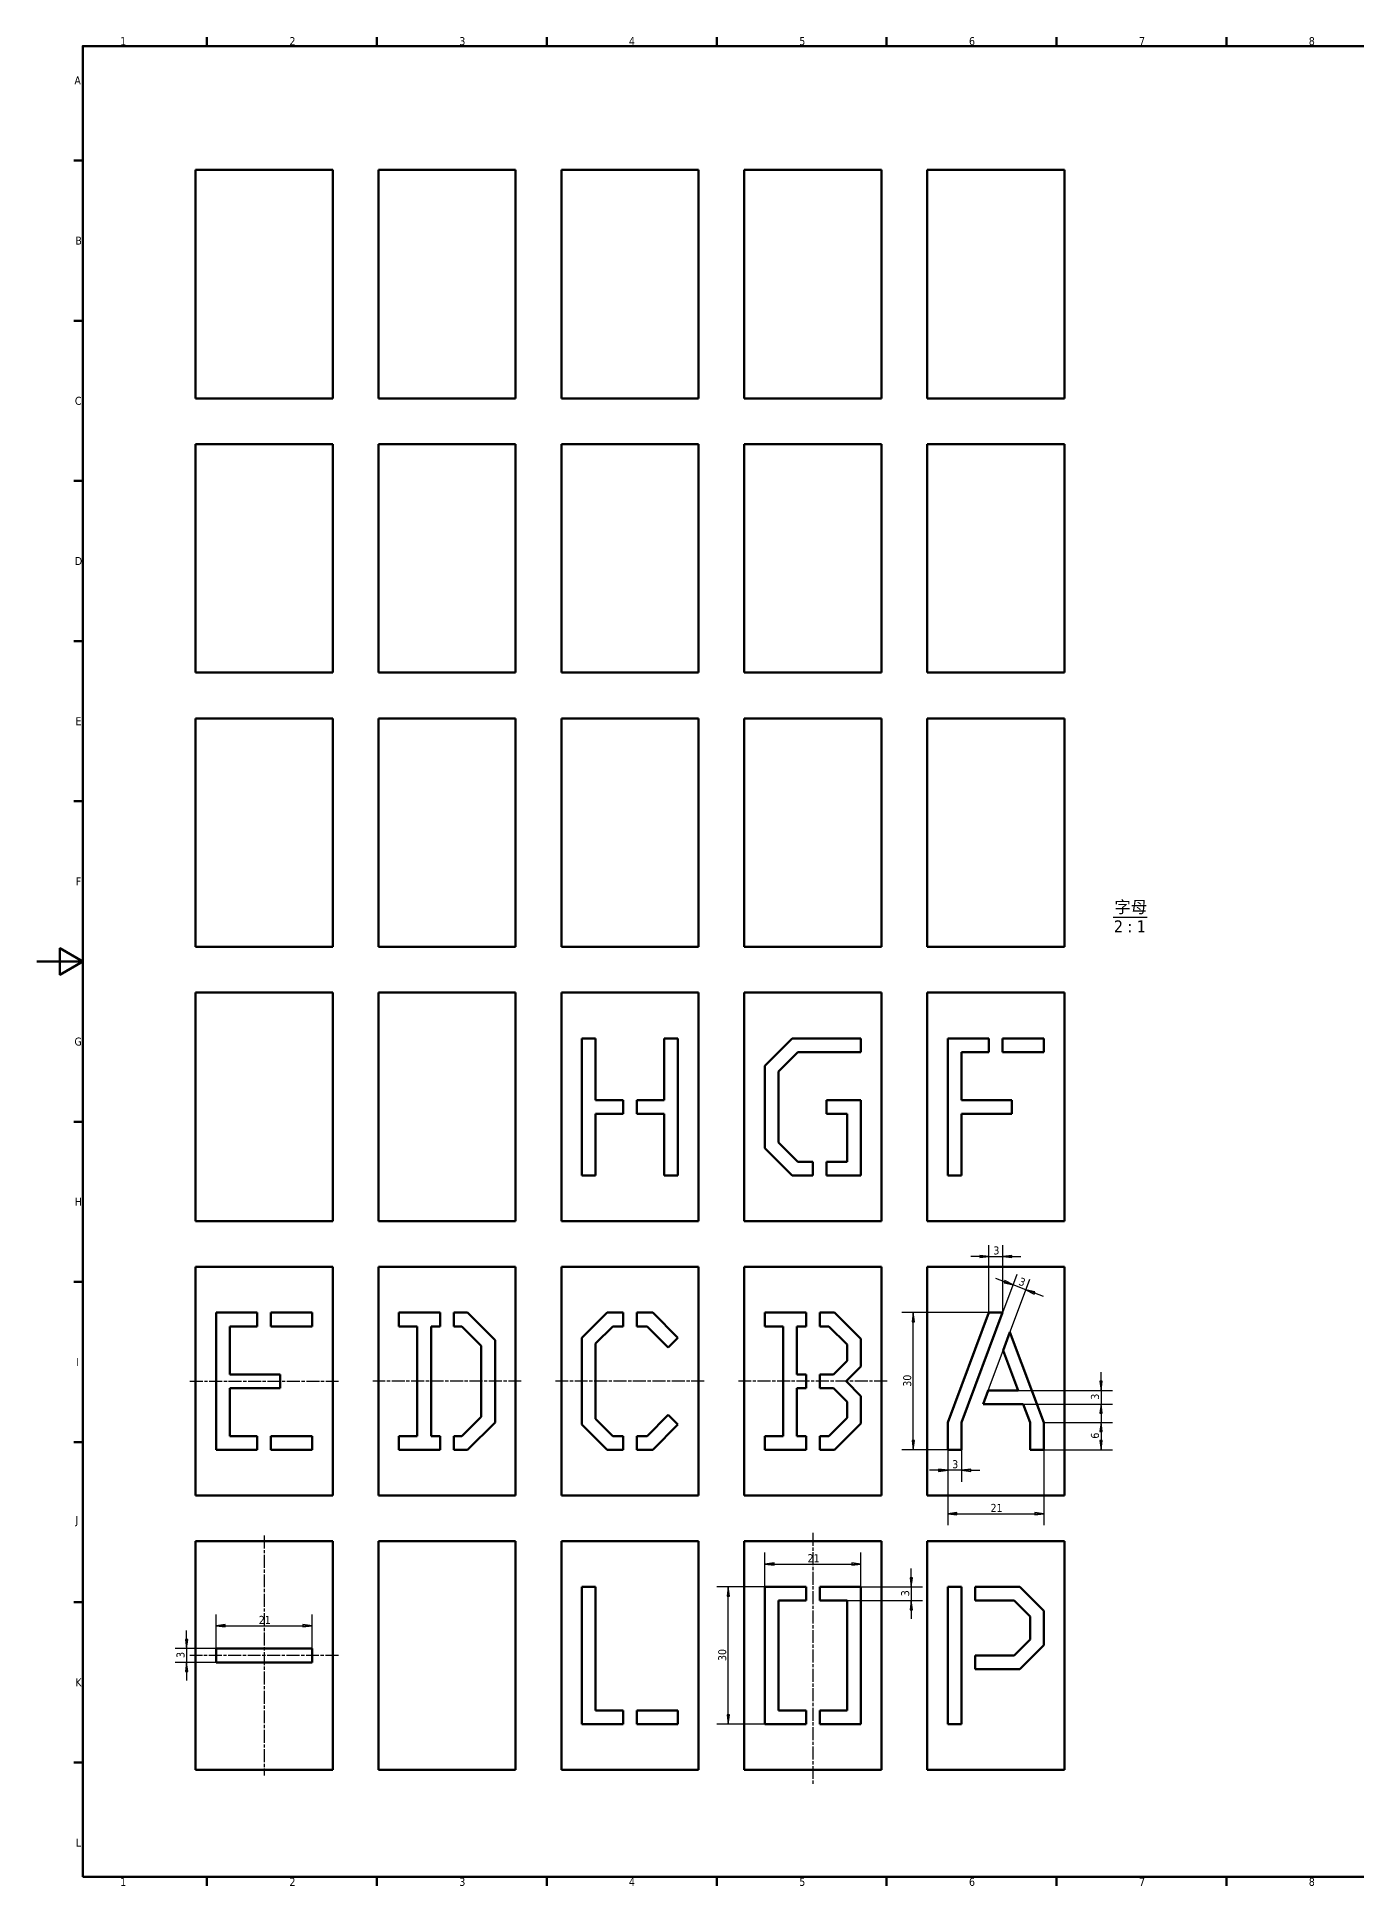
# Model space of a CAD drawing. Header units: millimetres. Extents: x 0 to 595, y 0 to 420.
# Drawn here: x 0 to 288.4, y 8 to 412.5 of the extents above; entities that cross this region are included whole.
import ezdxf

# ---------------------------------------------------------------- set-up
doc = ezdxf.new("R2010")
doc.units = ezdxf.units.MM
doc.header["$LTSCALE"] = 0.5
doc.linetypes.add('CHAIN', pattern=[0.3543, 0.2362, -0.0295, 0.0591, -0.0295])
for name, color, linetype, lineweight in [('中心线 (ISO)', 7, 'Continuous', 25), ('可见 (ISO)', 7, 'Continuous', 50), ('图框 (ISO)', 7, 'Continuous', 70), ('尺寸 (ISO)', 7, 'Continuous', 25), ('符号 (ISO)', 7, 'Continuous', 25)]:
    doc.layers.add(name, color=color, linetype=linetype, lineweight=lineweight)
doc.styles.add('标签文本 (ISO)', font='tahoma.ttf')
doc.styles.add('注释文本 (ISO)', font='tahoma.ttf')
doc.dimstyles.new('默认 (GB)', dxfattribs={"dimscale": 0.5, "dimtxt": 3.5, "dimasz": 4, "dimexe": 5, "dimexo": 0, "dimgap": 0.75, "dimtad": 1, "dimrnd": 1e-08, "dimdsep": 46, "dimtxsty": '注释文本 (ISO)', "dimblk": 'Filled-1', "dimcen": 0.09, "dimdle": 10, "dimclrd": 256, "dimclre": 256, "dimclrt": 256, "dimazin": 2, "dimtfac": 1, "dimtmove": 0, "dimatfit": 3, "dimldrblk": 'Filled-1', "dimfxl": 1, "dimtolj": 1, "dimtzin": 0, "dimlwd": -1, "dimlwe": -1, "dimarcsym": 0})

# ---------------------------------------------------------------- blocks, each defined once
blk = doc.blocks.new('图框 默认图框')
at = {"layer": '图框 (ISO)'}
for p, q in [((74.31, 821), (74.31, 824.9)), ((148.63, 821), (148.63, 824.9)), ((222.94, 821), (222.94, 824.9)), ((297.25, 821), (297.25, 824.9)), ((371.56, 821), (371.56, 824.9)), ((445.88, 821), (445.88, 824.9)), ((520.19, 821), (520.19, 824.9)), ((20, 770.92), (16.1, 770.92)), ((20, 700.83), (16.1, 700.83)), ((20, 630.75), (16.1, 630.75)), ((20, 560.67), (16.1, 560.67)), ((20, 490.58), (16.1, 490.58)), ((20, 350.42), (16.1, 350.42)), ((20, 280.33), (16.1, 280.33)), ((20, 210.25), (16.1, 210.25)), ((20, 140.17), (16.1, 140.17)), ((20, 70.08), (16.1, 70.08)), ((74.31, 20), (74.31, 16.1)), ((148.63, 20), (148.63, 16.1)), ((222.94, 20), (222.94, 16.1)), ((297.25, 20), (297.25, 16.1)), ((371.56, 20), (371.56, 16.1)), ((445.88, 20), (445.88, 16.1)), ((520.19, 20), (520.19, 16.1))]:
    blk.add_line(p, q, dxfattribs=at)
at = {"layer": '图框 (ISO)', "flags": 128}
for points in [[(20, 20), (20, 821), (1169, 821), (1169, 20), (20, 20)], [(0, 420.5), (20, 420.5), (10, 426.27), (10, 414.73), (20, 420.5)]]:
    blk.add_lwpolyline(points, dxfattribs=at)
at = {"layer": '图框 (ISO)', "char_height": 3.5, "attachment_point": 7, "style": '注释文本 (ISO)'}
for s, insert in [('1', (36.37, 821.4)), ('2', (110.41, 821.4)), ('3', (184.69, 821.33)), ('4', (258.87, 821.4)), ('5', (333.38, 821.33)), ('6', (407.6, 821.33)), ('7', (481.95, 821.4)), ('8', (556.2, 821.32)), ('A', (16.36, 804.21)), ('B', (16.78, 734.13)), ('C', (16.56, 663.98)), ('D', (16.57, 593.96)), ('E', (16.85, 523.88)), ('F', (16.94, 453.79)), ('G', (16.4, 383.64)), ('H', (16.57, 313.63)), ('I', (17.17, 243.54)), ('J', (16.87, 173.41)), ('K', (16.78, 103.38)), ('L', (17, 33.29)), ('1', (36.37, 16.1)), ('2', (110.41, 16.1)), ('3', (184.69, 16.03)), ('4', (258.87, 16.1)), ('5', (333.38, 16.03)), ('6', (407.6, 16.03)), ('7', (481.95, 16.1)), ('8', (556.2, 16.02))]:
    blk.add_mtext(s, dxfattribs=dict(at, insert=insert))
blk = doc.blocks.new('Filled-1')
at = {"color": 0}
for p, q in [((0, 0), (-1, 0.125)), ((-1, 0.125), (-1, -0.125)), ((-1, 0), (0, 0)), ((-1, -0.125), (0, 0))]:
    blk.add_line(p, q, dxfattribs=at)
at = {"color": 0, "flags": 128}
blk.add_lwpolyline([(-1, -0.125), (0, 0), (-1, 0.125), (-1, -0.125)], dxfattribs=at)
at = {"color": 0}
blk.add_solid([(-1, -0.125), (0, 0), (-1, 0.125), (-1, -0.125)], dxfattribs=at)
blk = doc.blocks.new('*D16')
at = {"layer": 'Defpoints', "color": 0, "transparency": 16777216}
for p in [(180.16, 78.44), (159.16, 73.44), (180.16, 73.44)]:
    blk.add_point(p, dxfattribs=at)
at = {"layer": '尺寸 (ISO)', "transparency": 16777216}
for p, q in [((159.16, 73.44), (159.16, 80.94)), ((180.16, 73.44), (180.16, 80.94)), ((161.16, 78.44), (178.16, 78.44))]:
    blk.add_line(p, q, dxfattribs=at)
at = {"layer": '尺寸 (ISO)', "transparency": 16777216, "xscale": 2, "yscale": 2, "zscale": 2, "rotation": 180}
blk.add_blockref('Filled-1', (159.16, 78.44), dxfattribs=at)
at = {"layer": '尺寸 (ISO)', "transparency": 16777216, "xscale": 2, "yscale": 2, "zscale": 2}
blk.add_blockref('Filled-1', (180.16, 78.44), dxfattribs=at)
at = {"layer": '尺寸 (ISO)', "transparency": 16777216, "insert": (168.5, 80.6), "char_height": 1.75, "attachment_point": 1, "style": '注释文本 (ISO)'}
blk.add_mtext('\\A1;21', dxfattribs=at)
blk = doc.blocks.new('*D17')
at = {"layer": 'Defpoints', "color": 0, "transparency": 16777216}
for p in [(151.16, 73.44), (159.16, 73.44), (159.16, 43.44)]:
    blk.add_point(p, dxfattribs=at)
at = {"layer": '尺寸 (ISO)', "transparency": 16777216}
for p, q in [((159.16, 73.44), (148.66, 73.44)), ((151.16, 45.44), (151.16, 71.44)), ((159.16, 43.44), (148.66, 43.44))]:
    blk.add_line(p, q, dxfattribs=at)
at = {"layer": '尺寸 (ISO)', "transparency": 16777216, "xscale": 2, "yscale": 2, "zscale": 2}
for p, rotation in [((151.16, 73.44), 90), ((151.16, 43.44), 270)]:
    blk.add_blockref('Filled-1', p, dxfattribs=dict(at, rotation=rotation))
at = {"layer": '尺寸 (ISO)', "transparency": 16777216, "insert": (148.96, 57.23), "char_height": 1.75, "attachment_point": 1, "rotation": 90, "style": '注释文本 (ISO)'}
blk.add_mtext('\\A1;30', dxfattribs=at)
blk = doc.blocks.new('*D18')
at = {"layer": 'Defpoints', "color": 0, "transparency": 16777216}
for p in [(180.16, 73.44), (177.16, 70.44), (191.16, 70.44)]:
    blk.add_point(p, dxfattribs=at)
at = {"layer": '尺寸 (ISO)', "transparency": 16777216}
for p, q in [((191.16, 75.44), (191.16, 77.44)), ((180.16, 73.44), (193.66, 73.44)), ((191.16, 73.44), (191.16, 70.44)), ((177.16, 70.44), (193.66, 70.44)), ((191.16, 68.44), (191.16, 66.44))]:
    blk.add_line(p, q, dxfattribs=at)
at = {"layer": '尺寸 (ISO)', "transparency": 16777216, "xscale": 2, "yscale": 2, "zscale": 2}
for p, rotation in [((191.16, 73.44), 270), ((191.16, 70.44), 90)]:
    blk.add_blockref('Filled-1', p, dxfattribs=dict(at, rotation=rotation))
at = {"layer": '尺寸 (ISO)', "transparency": 16777216, "insert": (188.96, 71.4), "char_height": 1.75, "attachment_point": 1, "rotation": 90, "style": '注释文本 (ISO)'}
blk.add_mtext('\\A1;3', dxfattribs=at)
blk = doc.blocks.new('*D23')
at = {"layer": 'Defpoints', "color": 0, "transparency": 16777216}
for p in [(32.7, 56.94), (39.16, 59.94), (39.16, 56.94)]:
    blk.add_point(p, dxfattribs=at)
at = {"layer": '尺寸 (ISO)', "transparency": 16777216}
for p, q in [((32.7, 61.94), (32.7, 63.94)), ((39.16, 59.94), (30.2, 59.94)), ((39.16, 56.94), (30.2, 56.94)), ((32.7, 59.94), (32.7, 56.94)), ((32.7, 54.94), (32.7, 52.94))]:
    blk.add_line(p, q, dxfattribs=at)
at = {"layer": '尺寸 (ISO)', "transparency": 16777216, "xscale": 2, "yscale": 2, "zscale": 2}
for p, rotation in [((32.7, 59.94), 270), ((32.7, 56.94), 90)]:
    blk.add_blockref('Filled-1', p, dxfattribs=dict(at, rotation=rotation))
at = {"layer": '尺寸 (ISO)', "transparency": 16777216, "insert": (30.51, 57.9), "char_height": 1.75, "attachment_point": 1, "rotation": 90, "style": '注释文本 (ISO)'}
blk.add_mtext('\\A1;3', dxfattribs=at)
blk = doc.blocks.new('*D24')
at = {"layer": 'Defpoints', "color": 0, "transparency": 16777216}
for p in [(60.16, 64.94), (39.16, 59.94), (60.16, 59.94)]:
    blk.add_point(p, dxfattribs=at)
at = {"layer": '尺寸 (ISO)', "transparency": 16777216}
for p, q in [((39.16, 59.94), (39.16, 67.44)), ((41.16, 64.94), (58.16, 64.94)), ((60.16, 59.94), (60.16, 67.44))]:
    blk.add_line(p, q, dxfattribs=at)
at = {"layer": '尺寸 (ISO)', "transparency": 16777216, "xscale": 2, "yscale": 2, "zscale": 2, "rotation": 180}
blk.add_blockref('Filled-1', (39.16, 64.94), dxfattribs=at)
at = {"layer": '尺寸 (ISO)', "transparency": 16777216, "xscale": 2, "yscale": 2, "zscale": 2}
blk.add_blockref('Filled-1', (60.16, 64.94), dxfattribs=at)
at = {"layer": '尺寸 (ISO)', "transparency": 16777216, "insert": (48.5, 67.1), "char_height": 1.75, "attachment_point": 1, "style": '注释文本 (ISO)'}
blk.add_mtext('\\A1;21', dxfattribs=at)
blk = doc.blocks.new('*D28')
at = {"layer": 'Defpoints', "color": 0, "transparency": 16777216}
for p in [(199.16, 103.44), (202.16, 103.44), (199.16, 98.95)]:
    blk.add_point(p, dxfattribs=at)
at = {"layer": '尺寸 (ISO)', "transparency": 16777216}
for p, q in [((199.16, 103.44), (199.16, 96.45)), ((202.16, 103.44), (202.16, 96.45)), ((197.16, 98.95), (195.16, 98.95)), ((202.16, 98.95), (199.16, 98.95)), ((204.16, 98.95), (206.16, 98.95))]:
    blk.add_line(p, q, dxfattribs=at)
at = {"layer": '尺寸 (ISO)', "transparency": 16777216, "xscale": 2, "yscale": 2, "zscale": 2}
blk.add_blockref('Filled-1', (199.16, 98.95), dxfattribs=at)
at = {"layer": '尺寸 (ISO)', "transparency": 16777216, "xscale": 2, "yscale": 2, "zscale": 2, "rotation": 180}
blk.add_blockref('Filled-1', (202.16, 98.95), dxfattribs=at)
at = {"layer": '尺寸 (ISO)', "transparency": 16777216, "insert": (200.12, 101.15), "char_height": 1.75, "attachment_point": 1, "style": '注释文本 (ISO)'}
blk.add_mtext('\\A1;3', dxfattribs=at)
blk = doc.blocks.new('*D29')
at = {"layer": 'Defpoints', "color": 0, "transparency": 16777216}
for p in [(213.43, 139.5), (211.16, 133.44), (207.98, 116.44)]:
    blk.add_point(p, dxfattribs=at)
at = {"layer": '尺寸 (ISO)', "transparency": 16777216}
for p, q in [((211.16, 133.44), (214.31, 141.84)), ((207.98, 116.44), (217.12, 140.78)), ((211.56, 140.2), (209.68, 140.9)), ((216.24, 138.44), (213.43, 139.5)), ((218.11, 137.74), (219.98, 137.04))]:
    blk.add_line(p, q, dxfattribs=at)
at = {"layer": '尺寸 (ISO)', "transparency": 16777216, "xscale": 2, "yscale": 2, "zscale": 2}
for p, rotation in [((213.43, 139.5), 339.4439547804159), ((216.24, 138.44), 159.4439547804159)]:
    blk.add_blockref('Filled-1', p, dxfattribs=dict(at, rotation=rotation))
at = {"layer": '尺寸 (ISO)', "transparency": 16777216, "insert": (215.11, 141.21), "char_height": 1.75, "attachment_point": 1, "rotation": 339.444, "style": '注释文本 (ISO)'}
blk.add_mtext('\\A1;3', dxfattribs=at)
blk = doc.blocks.new('*D30')
at = {"layer": 'Defpoints', "color": 0, "transparency": 16777216}
for p in [(211.16, 145.72), (208.16, 133.44), (211.16, 133.44)]:
    blk.add_point(p, dxfattribs=at)
at = {"layer": '尺寸 (ISO)', "transparency": 16777216}
for p, q in [((206.16, 145.72), (204.16, 145.72)), ((208.16, 133.44), (208.16, 148.22)), ((208.16, 145.72), (211.16, 145.72)), ((211.16, 133.44), (211.16, 148.22)), ((213.16, 145.72), (215.16, 145.72))]:
    blk.add_line(p, q, dxfattribs=at)
at = {"layer": '尺寸 (ISO)', "transparency": 16777216, "xscale": 2, "yscale": 2, "zscale": 2}
blk.add_blockref('Filled-1', (208.16, 145.72), dxfattribs=at)
at = {"layer": '尺寸 (ISO)', "transparency": 16777216, "xscale": 2, "yscale": 2, "zscale": 2, "rotation": 180}
blk.add_blockref('Filled-1', (211.16, 145.72), dxfattribs=at)
at = {"layer": '尺寸 (ISO)', "transparency": 16777216, "insert": (209.12, 147.92), "char_height": 1.75, "attachment_point": 1, "style": '注释文本 (ISO)'}
blk.add_mtext('\\A1;3', dxfattribs=at)
blk = doc.blocks.new('*D31')
at = {"layer": 'Defpoints', "color": 0, "transparency": 16777216}
for p in [(191.6, 133.44), (208.16, 133.44), (199.16, 103.44)]:
    blk.add_point(p, dxfattribs=at)
at = {"layer": '尺寸 (ISO)', "transparency": 16777216}
for p, q in [((208.16, 133.44), (189.1, 133.44)), ((191.6, 105.44), (191.6, 131.44)), ((199.16, 103.44), (189.1, 103.44))]:
    blk.add_line(p, q, dxfattribs=at)
at = {"layer": '尺寸 (ISO)', "transparency": 16777216, "xscale": 2, "yscale": 2, "zscale": 2}
for p, rotation in [((191.6, 133.44), 90), ((191.6, 103.44), 270)]:
    blk.add_blockref('Filled-1', p, dxfattribs=dict(at, rotation=rotation))
at = {"layer": '尺寸 (ISO)', "transparency": 16777216, "insert": (189.4, 117.23), "char_height": 1.75, "attachment_point": 1, "rotation": 90, "style": '注释文本 (ISO)'}
blk.add_mtext('\\A1;30', dxfattribs=at)
blk = doc.blocks.new('*D32')
at = {"layer": 'Defpoints', "color": 0, "transparency": 16777216}
for p in [(199.16, 103.44), (220.16, 103.44), (220.16, 89.44)]:
    blk.add_point(p, dxfattribs=at)
at = {"layer": '尺寸 (ISO)', "transparency": 16777216}
for p, q in [((199.16, 103.44), (199.16, 86.94)), ((220.16, 103.44), (220.16, 86.94)), ((201.16, 89.44), (218.16, 89.44))]:
    blk.add_line(p, q, dxfattribs=at)
at = {"layer": '尺寸 (ISO)', "transparency": 16777216, "xscale": 2, "yscale": 2, "zscale": 2, "rotation": 180}
blk.add_blockref('Filled-1', (199.16, 89.44), dxfattribs=at)
at = {"layer": '尺寸 (ISO)', "transparency": 16777216, "xscale": 2, "yscale": 2, "zscale": 2}
blk.add_blockref('Filled-1', (220.16, 89.44), dxfattribs=at)
at = {"layer": '尺寸 (ISO)', "transparency": 16777216, "insert": (208.5, 91.6), "char_height": 1.75, "attachment_point": 1, "style": '注释文本 (ISO)'}
blk.add_mtext('\\A1;21', dxfattribs=at)
blk = doc.blocks.new('*D35')
at = {"layer": 'Defpoints', "color": 0, "transparency": 16777216}
for p in [(214.53, 116.44), (215.66, 113.44), (232.66, 113.44)]:
    blk.add_point(p, dxfattribs=at)
at = {"layer": '尺寸 (ISO)', "transparency": 16777216}
for p, q in [((232.66, 118.44), (232.66, 120.44)), ((214.53, 116.44), (235.16, 116.44)), ((215.66, 113.44), (235.16, 113.44)), ((232.66, 116.44), (232.66, 113.44)), ((232.66, 111.44), (232.66, 109.44))]:
    blk.add_line(p, q, dxfattribs=at)
at = {"layer": '尺寸 (ISO)', "transparency": 16777216, "xscale": 2, "yscale": 2, "zscale": 2}
for p, rotation in [((232.66, 116.44), 270), ((232.66, 113.44), 90)]:
    blk.add_blockref('Filled-1', p, dxfattribs=dict(at, rotation=rotation))
at = {"layer": '尺寸 (ISO)', "transparency": 16777216, "insert": (230.46, 114.4), "char_height": 1.75, "attachment_point": 1, "rotation": 90, "style": '注释文本 (ISO)'}
blk.add_mtext('\\A1;3', dxfattribs=at)
blk = doc.blocks.new('*D36')
at = {"layer": 'Defpoints', "color": 0, "transparency": 16777216}
for p in [(220.16, 109.44), (220.16, 103.44), (232.66, 103.44)]:
    blk.add_point(p, dxfattribs=at)
at = {"layer": '尺寸 (ISO)', "transparency": 16777216}
for p, q in [((220.16, 109.44), (235.16, 109.44)), ((232.66, 107.44), (232.66, 105.44)), ((220.16, 103.44), (235.16, 103.44))]:
    blk.add_line(p, q, dxfattribs=at)
at = {"layer": '尺寸 (ISO)', "transparency": 16777216, "xscale": 2, "yscale": 2, "zscale": 2}
for p, rotation in [((232.66, 109.44), 90), ((232.66, 103.44), 270)]:
    blk.add_blockref('Filled-1', p, dxfattribs=dict(at, rotation=rotation))
at = {"layer": '尺寸 (ISO)', "transparency": 16777216, "insert": (230.46, 105.87), "char_height": 1.75, "attachment_point": 1, "rotation": 90, "style": '注释文本 (ISO)'}
blk.add_mtext('\\A1;6', dxfattribs=at)

msp = doc.modelspace()

# ---------------------------------------------------------------- linework, layer by layer
at = {"layer": '中心线 (ISO)', "linetype": 'CHAIN', "ltscale": 23.990969}
for p, q in [((33.4056, 118.4361), (65.9056, 118.4361)), ((105.9056, 118.4361), (73.4056, 118.4361)), ((145.9056, 118.4361), (113.4056, 118.4361)), ((185.9056, 118.4361), (153.4056, 118.4361)), ((169.6556, 85.2565), (169.6556, 30.1337)), ((49.6556, 84.6861), (49.6556, 32.1861)), ((65.9056, 58.4361), (33.4056, 58.4361))]:
    msp.add_line(p, q, dxfattribs=at)
at = {"layer": '可见 (ISO)'}
for p, q in [((34.6556, 383.4361), (34.6556, 333.4361)), ((64.6556, 383.4361), (34.6556, 383.4361)), ((64.6556, 333.4361), (64.6556, 383.4361)), ((74.6556, 383.4361), (74.6556, 333.4361)), ((104.6556, 383.4361), (74.6556, 383.4361)), ((104.6556, 333.4361), (104.6556, 383.4361)), ((114.6556, 383.4361), (114.6556, 333.4361)), ((144.6556, 383.4361), (114.6556, 383.4361)), ((144.6556, 333.4361), (144.6556, 383.4361)), ((154.6556, 383.4361), (154.6556, 333.4361)), ((184.6556, 383.4361), (154.6556, 383.4361)), ((184.6556, 333.4361), (184.6556, 383.4361)), ((194.6556, 383.4361), (194.6556, 333.4361)), ((224.6556, 383.4361), (194.6556, 383.4361)), ((224.6556, 333.4361), (224.6556, 383.4361)), ((34.6556, 333.4361), (64.6556, 333.4361)), ((74.6556, 333.4361), (104.6556, 333.4361)), ((114.6556, 333.4361), (144.6556, 333.4361)), ((154.6556, 333.4361), (184.6556, 333.4361)), ((194.6556, 333.4361), (224.6556, 333.4361)), ((34.6556, 323.4361), (34.6556, 273.4361)), ((64.6556, 323.4361), (34.6556, 323.4361)), ((64.6556, 273.4361), (64.6556, 323.4361)), ((74.6556, 323.4361), (74.6556, 273.4361)), ((104.6556, 323.4361), (74.6556, 323.4361)), ((104.6556, 273.4361), (104.6556, 323.4361)), ((114.6556, 323.4361), (114.6556, 273.4361)), ((144.6556, 323.4361), (114.6556, 323.4361)), ((144.6556, 273.4361), (144.6556, 323.4361)), ((154.6556, 323.4361), (154.6556, 273.4361)), ((184.6556, 323.4361), (154.6556, 323.4361)), ((184.6556, 273.4361), (184.6556, 323.4361)), ((194.6556, 323.4361), (194.6556, 273.4361)), ((224.6556, 323.4361), (194.6556, 323.4361)), ((224.6556, 273.4361), (224.6556, 323.4361)), ((34.6556, 273.4361), (64.6556, 273.4361)), ((74.6556, 273.4361), (104.6556, 273.4361)), ((114.6556, 273.4361), (144.6556, 273.4361)), ((154.6556, 273.4361), (184.6556, 273.4361)), ((194.6556, 273.4361), (224.6556, 273.4361)), ((34.6556, 263.4361), (34.6556, 213.4361)), ((64.6556, 263.4361), (34.6556, 263.4361)), ((64.6556, 213.4361), (64.6556, 263.4361)), ((74.6556, 263.4361), (74.6556, 213.4361)), ((104.6556, 263.4361), (74.6556, 263.4361)), ((104.6556, 213.4361), (104.6556, 263.4361)), ((114.6556, 263.4361), (114.6556, 213.4361)), ((144.6556, 263.4361), (114.6556, 263.4361)), ((144.6556, 213.4361), (144.6556, 263.4361)), ((154.6556, 263.4361), (154.6556, 213.4361)), ((184.6556, 263.4361), (154.6556, 263.4361)), ((184.6556, 213.4361), (184.6556, 263.4361)), ((194.6556, 263.4361), (194.6556, 213.4361)), ((224.6556, 263.4361), (194.6556, 263.4361)), ((224.6556, 213.4361), (224.6556, 263.4361)), ((34.6556, 213.4361), (64.6556, 213.4361)), ((74.6556, 213.4361), (104.6556, 213.4361)), ((114.6556, 213.4361), (144.6556, 213.4361)), ((154.6556, 213.4361), (184.6556, 213.4361)), ((194.6556, 213.4361), (224.6556, 213.4361)), ((34.6556, 203.4361), (34.6556, 153.4361)), ((64.6556, 203.4361), (34.6556, 203.4361)), ((64.6556, 153.4361), (64.6556, 203.4361)), ((74.6556, 203.4361), (74.6556, 153.4361)), ((104.6556, 203.4361), (74.6556, 203.4361)), ((104.6556, 153.4361), (104.6556, 203.4361)), ((144.6556, 203.4361), (114.6556, 203.4361)), ((114.6556, 203.4361), (114.6556, 153.4361)), ((144.6556, 153.4361), (144.6556, 203.4361)), ((184.6556, 203.4361), (154.6556, 203.4361)), ((154.6556, 203.4361), (154.6556, 153.4361)), ((184.6556, 153.4361), (184.6556, 203.4361)), ((194.6556, 203.4361), (194.6556, 153.4361)), ((224.6556, 203.4361), (194.6556, 203.4361)), ((224.6556, 153.4361), (224.6556, 203.4361)), ((119.1556, 163.4361), (119.1556, 193.4361)), ((119.1556, 193.4361), (122.1556, 193.4361)), ((122.1556, 193.4361), (122.1556, 179.9361)), ((137.1556, 179.9361), (137.1556, 193.4361)), ((137.1556, 193.4361), (140.1556, 193.4361)), ((140.1556, 193.4361), (140.1556, 163.4361)), ((159.1556, 187.4361), (165.1556, 193.4361)), ((166.3982, 190.4361), (162.1556, 186.1934)), ((165.1556, 193.4361), (180.1556, 193.4361)), ((180.1556, 190.4361), (166.3982, 190.4361)), ((180.1556, 193.4361), (180.1556, 190.4361)), ((199.1556, 193.4361), (208.1556, 193.4361)), ((199.1556, 163.4361), (199.1556, 193.4361)), ((208.1556, 190.4361), (202.1556, 190.4361)), ((202.1556, 190.4361), (202.1556, 179.9361)), ((208.1556, 193.4361), (208.1556, 190.4361)), ((211.1556, 190.4361), (211.1556, 193.4361)), ((211.1556, 193.4361), (220.1556, 193.4361)), ((220.1556, 190.4361), (211.1556, 190.4361)), ((220.1556, 193.4361), (220.1556, 190.4361)), ((159.1556, 169.4361), (159.1556, 187.4361)), ((162.1556, 186.1934), (162.1556, 170.6787)), ((122.1556, 179.9361), (128.1556, 179.9361)), ((128.1556, 179.9361), (128.1556, 176.9361)), ((131.1556, 176.9361), (131.1556, 179.9361)), ((131.1556, 179.9361), (137.1556, 179.9361)), ((172.6556, 176.9361), (172.6556, 179.9361)), ((172.6556, 179.9361), (180.1556, 179.9361)), ((180.1556, 179.9361), (180.1556, 163.4361)), ((202.1556, 179.9361), (213.1556, 179.9361)), ((213.1556, 179.9361), (213.1556, 176.9361)), ((128.1556, 176.9361), (122.1556, 176.9361)), ((122.1556, 176.9361), (122.1556, 163.4361)), ((137.1556, 176.9361), (131.1556, 176.9361)), ((137.1556, 163.4361), (137.1556, 176.9361)), ((177.1556, 176.9361), (172.6556, 176.9361)), ((177.1556, 166.4361), (177.1556, 176.9361)), ((202.1556, 176.9361), (202.1556, 163.4361)), ((213.1556, 176.9361), (202.1556, 176.9361)), ((162.1556, 170.6787), (166.3982, 166.4361)), ((165.1556, 163.4361), (159.1556, 169.4361)), ((166.3982, 166.4361), (169.6556, 166.4361)), ((169.6556, 166.4361), (169.6556, 163.4361)), ((172.6556, 163.4361), (172.6556, 166.4361)), ((172.6556, 166.4361), (177.1556, 166.4361)), ((122.1556, 163.4361), (119.1556, 163.4361)), ((140.1556, 163.4361), (137.1556, 163.4361)), ((169.6556, 163.4361), (165.1556, 163.4361)), ((180.1556, 163.4361), (172.6556, 163.4361)), ((202.1556, 163.4361), (199.1556, 163.4361)), ((34.6556, 153.4361), (64.6556, 153.4361)), ((74.6556, 153.4361), (104.6556, 153.4361)), ((114.6556, 153.4361), (144.6556, 153.4361)), ((154.6556, 153.4361), (184.6556, 153.4361)), ((194.6556, 153.4361), (224.6556, 153.4361)), ((64.6556, 143.4361), (34.6556, 143.4361)), ((34.6556, 143.4361), (34.6556, 93.4361)), ((64.6556, 93.4361), (64.6556, 143.4361)), ((74.6556, 143.4361), (74.6556, 93.4361)), ((104.6556, 143.4361), (74.6556, 143.4361)), ((104.6556, 93.4361), (104.6556, 143.4361)), ((114.6556, 143.4361), (114.6556, 93.4361)), ((144.6556, 143.4361), (114.6556, 143.4361)), ((144.6556, 93.4361), (144.6556, 143.4361)), ((154.6556, 143.4361), (154.6556, 93.4361)), ((184.6556, 143.4361), (154.6556, 143.4361)), ((184.6556, 93.4361), (184.6556, 143.4361)), ((194.6556, 143.4361), (194.6556, 93.4361)), ((224.6556, 143.4361), (194.6556, 143.4361)), ((224.6556, 93.4361), (224.6556, 143.4361)), ((39.1556, 133.4361), (48.1556, 133.4361)), ((39.1556, 103.4361), (39.1556, 133.4361)), ((48.1556, 130.4361), (42.1556, 130.4361)), ((42.1556, 130.4361), (42.1556, 119.9361)), ((48.1556, 133.4361), (48.1556, 130.4361)), ((51.1556, 130.4361), (51.1556, 133.4361)), ((51.1556, 133.4361), (60.1556, 133.4361)), ((60.1556, 130.4361), (51.1556, 130.4361)), ((60.1556, 133.4361), (60.1556, 130.4361)), ((79.1556, 133.4361), (88.1556, 133.4361)), ((79.1556, 130.4361), (79.1556, 133.4361)), ((83.1556, 130.4361), (79.1556, 130.4361)), ((83.1556, 106.4361), (83.1556, 130.4361)), ((88.1556, 130.4361), (86.1556, 130.4361)), ((86.1556, 130.4361), (86.1556, 106.4361)), ((88.1556, 133.4361), (88.1556, 130.4361)), ((91.1556, 130.4361), (91.1556, 133.4361)), ((91.1556, 133.4361), (94.1556, 133.4361)), ((92.9129, 130.4361), (91.1556, 130.4361)), ((97.1556, 126.1934), (92.9129, 130.4361)), ((94.1556, 133.4361), (100.1556, 127.4361)), ((119.1556, 127.9361), (124.6556, 133.4361)), ((125.8982, 130.4361), (122.1556, 126.6934)), ((124.6556, 133.4361), (128.1556, 133.4361)), ((128.1556, 130.4361), (125.8982, 130.4361)), ((128.1556, 133.4361), (128.1556, 130.4361)), ((131.1556, 130.4361), (131.1556, 133.4361)), ((131.1556, 133.4361), (134.6556, 133.4361)), ((133.4129, 130.4361), (131.1556, 130.4361)), ((138.0343, 125.8148), (133.4129, 130.4361)), ((134.6556, 133.4361), (140.1556, 127.9361)), ((159.1556, 133.4361), (168.1556, 133.4361)), ((159.1556, 130.4361), (159.1556, 133.4361)), ((163.1556, 130.4361), (159.1556, 130.4361)), ((163.1556, 106.4361), (163.1556, 130.4361)), ((168.1556, 130.4361), (166.1556, 130.4361)), ((166.1556, 130.4361), (166.1556, 119.9361)), ((168.1556, 133.4361), (168.1556, 130.4361)), ((171.1556, 130.4361), (171.1556, 133.4361)), ((171.1556, 133.4361), (174.3982, 133.4361)), ((173.1556, 130.4361), (171.1556, 130.4361)), ((177.1556, 126.4361), (173.1556, 130.4361)), ((174.3982, 133.4361), (180.1556, 127.6787)), ((199.1556, 109.4361), (208.1556, 133.4361)), ((211.1556, 133.4361), (202.1556, 109.4361)), ((208.1556, 133.4361), (211.1556, 133.4361)), ((97.1556, 110.6787), (97.1556, 126.1934)), ((100.1556, 127.4361), (100.1556, 109.4361)), ((119.1556, 108.9361), (119.1556, 127.9361)), ((122.1556, 126.6934), (122.1556, 110.1787)), ((140.1556, 127.9361), (138.0343, 125.8148)), ((177.1556, 122.9214), (177.1556, 126.4361)), ((180.1556, 127.6787), (180.1556, 121.6787)), ((211.2576, 125.1641), (212.7576, 129.1641)), ((212.7576, 129.1641), (220.1556, 109.4361)), ((174.1703, 119.9361), (177.1556, 122.9214)), ((180.1556, 121.6787), (176.9129, 118.4361)), ((214.5306, 116.4361), (211.2576, 125.1641)), ((42.1556, 119.9361), (53.1556, 119.9361)), ((53.1556, 119.9361), (53.1556, 116.9361)), ((166.1556, 119.9361), (168.1556, 119.9361)), ((168.1556, 119.9361), (168.1556, 116.9361)), ((171.1556, 116.9361), (171.1556, 119.9361)), ((171.1556, 119.9361), (174.1703, 119.9361)), ((176.9129, 118.4361), (180.1556, 115.1934)), ((53.1556, 116.9361), (42.1556, 116.9361)), ((42.1556, 116.9361), (42.1556, 106.4361)), ((168.1556, 116.9361), (166.1556, 116.9361)), ((166.1556, 116.9361), (166.1556, 106.4361)), ((174.1703, 116.9361), (171.1556, 116.9361)), ((177.1556, 113.9508), (174.1703, 116.9361)), ((177.1556, 110.4361), (177.1556, 113.9508)), ((180.1556, 115.1934), (180.1556, 109.1934)), ((206.8596, 113.4361), (207.9846, 116.4361)), ((215.6556, 113.4361), (206.8596, 113.4361)), ((207.9846, 116.4361), (214.5306, 116.4361)), ((217.1556, 109.4361), (215.6556, 113.4361)), ((92.9129, 106.4361), (97.1556, 110.6787)), ((100.1556, 109.4361), (94.1556, 103.4361)), ((122.1556, 110.1787), (125.8982, 106.4361)), ((133.4129, 106.4361), (138.0343, 111.0574)), ((138.0343, 111.0574), (140.1556, 108.9361)), ((173.1556, 106.4361), (177.1556, 110.4361)), ((199.1556, 103.4361), (199.1556, 109.4361)), ((202.1556, 109.4361), (202.1556, 103.4361)), ((217.1556, 103.4361), (217.1556, 109.4361)), ((220.1556, 109.4361), (220.1556, 103.4361)), ((42.1556, 106.4361), (48.1556, 106.4361)), ((48.1556, 106.4361), (48.1556, 103.4361)), ((51.1556, 103.4361), (51.1556, 106.4361)), ((51.1556, 106.4361), (60.1556, 106.4361)), ((60.1556, 106.4361), (60.1556, 103.4361)), ((79.1556, 106.4361), (83.1556, 106.4361)), ((79.1556, 103.4361), (79.1556, 106.4361)), ((86.1556, 106.4361), (88.1556, 106.4361)), ((88.1556, 106.4361), (88.1556, 103.4361)), ((91.1556, 103.4361), (91.1556, 106.4361)), ((91.1556, 106.4361), (92.9129, 106.4361)), ((124.6556, 103.4361), (119.1556, 108.9361)), ((125.8982, 106.4361), (128.1556, 106.4361)), ((128.1556, 106.4361), (128.1556, 103.4361)), ((131.1556, 103.4361), (131.1556, 106.4361)), ((131.1556, 106.4361), (133.4129, 106.4361)), ((140.1556, 108.9361), (134.6556, 103.4361)), ((159.1556, 106.4361), (163.1556, 106.4361)), ((159.1556, 103.4361), (159.1556, 106.4361)), ((166.1556, 106.4361), (168.1556, 106.4361)), ((168.1556, 106.4361), (168.1556, 103.4361)), ((171.1556, 103.4361), (171.1556, 106.4361)), ((171.1556, 106.4361), (173.1556, 106.4361)), ((180.1556, 109.1934), (174.3982, 103.4361)), ((48.1556, 103.4361), (39.1556, 103.4361)), ((60.1556, 103.4361), (51.1556, 103.4361)), ((88.1556, 103.4361), (79.1556, 103.4361)), ((94.1556, 103.4361), (91.1556, 103.4361)), ((128.1556, 103.4361), (124.6556, 103.4361)), ((134.6556, 103.4361), (131.1556, 103.4361)), ((168.1556, 103.4361), (159.1556, 103.4361)), ((174.3982, 103.4361), (171.1556, 103.4361)), ((202.1556, 103.4361), (199.1556, 103.4361)), ((220.1556, 103.4361), (217.1556, 103.4361)), ((34.6556, 93.4361), (64.6556, 93.4361)), ((74.6556, 93.4361), (104.6556, 93.4361)), ((114.6556, 93.4361), (144.6556, 93.4361)), ((154.6556, 93.4361), (184.6556, 93.4361)), ((194.6556, 93.4361), (224.6556, 93.4361)), ((34.6556, 83.4361), (34.6556, 33.4361)), ((64.6556, 83.4361), (34.6556, 83.4361)), ((64.6556, 33.4361), (64.6556, 83.4361)), ((74.6556, 83.4361), (74.6556, 33.4361)), ((104.6556, 83.4361), (74.6556, 83.4361)), ((104.6556, 33.4361), (104.6556, 83.4361)), ((114.6556, 83.4361), (114.6556, 33.4361)), ((144.6556, 83.4361), (114.6556, 83.4361)), ((144.6556, 33.4361), (144.6556, 83.4361)), ((184.6556, 83.4361), (154.6556, 83.4361)), ((154.6556, 83.4361), (154.6556, 33.4361)), ((184.6556, 33.4361), (184.6556, 83.4361)), ((194.6556, 83.4361), (194.6556, 33.4361)), ((224.6556, 83.4361), (194.6556, 83.4361)), ((224.6556, 33.4361), (224.6556, 83.4361)), ((119.1556, 43.4361), (119.1556, 73.4361)), ((119.1556, 73.4361), (122.1556, 73.4361)), ((122.1556, 73.4361), (122.1556, 46.4361)), ((159.1556, 43.4361), (159.1556, 73.4361)), ((159.1556, 73.4361), (168.1556, 73.4361)), ((168.1556, 73.4361), (168.1556, 70.4361)), ((171.1556, 70.4361), (171.1556, 73.4361)), ((171.1556, 73.4361), (180.1556, 73.4361)), ((180.1556, 73.4361), (180.1556, 43.4361)), ((199.1556, 73.4361), (202.1556, 73.4361)), ((199.1556, 43.4361), (199.1556, 73.4361)), ((202.1556, 73.4361), (202.1556, 43.4361)), ((205.1556, 70.4361), (205.1556, 73.4361)), ((205.1556, 73.4361), (214.9056, 73.4361)), ((214.9056, 73.4361), (220.1556, 68.1861)), ((168.1556, 70.4361), (162.1556, 70.4361)), ((162.1556, 70.4361), (162.1556, 46.4361)), ((177.1556, 70.4361), (171.1556, 70.4361)), ((177.1556, 46.4361), (177.1556, 70.4361)), ((213.6629, 70.4361), (205.1556, 70.4361)), ((217.1556, 66.9434), (213.6629, 70.4361)), ((217.1556, 61.9287), (217.1556, 66.9434)), ((220.1556, 68.1861), (220.1556, 60.6861)), ((213.6629, 58.4361), (217.1556, 61.9287)), ((220.1556, 60.6861), (214.9056, 55.4361)), ((39.1556, 56.9361), (39.1556, 59.9361)), ((39.1556, 59.9361), (60.1556, 59.9361)), ((60.1556, 56.9361), (39.1556, 56.9361)), ((60.1556, 59.9361), (60.1556, 56.9361)), ((205.1556, 55.4361), (205.1556, 58.4361)), ((205.1556, 58.4361), (213.6629, 58.4361)), ((214.9056, 55.4361), (205.1556, 55.4361)), ((122.1556, 46.4361), (128.1556, 46.4361)), ((128.1556, 46.4361), (128.1556, 43.4361)), ((131.1556, 43.4361), (131.1556, 46.4361)), ((131.1556, 46.4361), (140.1556, 46.4361)), ((140.1556, 46.4361), (140.1556, 43.4361)), ((162.1556, 46.4361), (168.1556, 46.4361)), ((168.1556, 46.4361), (168.1556, 43.4361)), ((171.1556, 43.4361), (171.1556, 46.4361)), ((171.1556, 46.4361), (177.1556, 46.4361)), ((128.1556, 43.4361), (119.1556, 43.4361)), ((140.1556, 43.4361), (131.1556, 43.4361)), ((168.1556, 43.4361), (159.1556, 43.4361)), ((180.1556, 43.4361), (171.1556, 43.4361)), ((202.1556, 43.4361), (199.1556, 43.4361)), ((34.6556, 33.4361), (64.6556, 33.4361)), ((74.6556, 33.4361), (104.6556, 33.4361)), ((114.6556, 33.4361), (144.6556, 33.4361)), ((154.6556, 33.4361), (184.6556, 33.4361)), ((194.6556, 33.4361), (224.6556, 33.4361))]:
    msp.add_line(p, q, dxfattribs=at)
at = {"layer": '符号 (ISO)'}
msp.add_line((235.3066, 219.9365), (242.7774, 219.9365), dxfattribs=at)

# ---------------------------------------------------------------- block references
at = {"xscale": 0.5, "yscale": 0.5, "zscale": 0.5}
msp.add_blockref('图框 默认图框', (0, 0), dxfattribs=at)

# ---------------------------------------------------------------- texts
at = {"layer": '符号 (ISO)', "char_height": 2.625, "attachment_point": 7, "style": '标签文本 (ISO)'}
for s, insert in [('字母', (235.5854, 220.5744)), ('2 : 1', (235.4956, 216.6183))]:
    msp.add_mtext(s, dxfattribs=dict(at, insert=insert))

# ---------------------------------------------------------------- dimensions: what is measured, and where the dimension line sits
at = {"layer": '尺寸 (ISO)'}
for base, p1, p2, angle, override, picture, middle in [((211.1556, 145.7199), (208.1556, 133.4361), (211.1556, 133.4361), 180, {"dimgap": 0.75, "dimdec": 2, "dimtol": 0, "dimlim": 0, "dimtp": 0, "dimtm": 0, "dimtdec": 2, "dimtofl": 1, "dimatfit": 1}, '*D30', (209.6556, 145.7199)), ((213.4282, 139.4965), (207.9846, 116.4361), (211.1556, 133.4361), 339.443955, {"dimgap": 0.75, "dimdec": 2, "dimtol": 0, "dimlim": 0, "dimtp": 0, "dimtm": 0, "dimtdec": 2, "dimtofl": 1, "dimatfit": 1}, '*D29', (214.8327, 138.9698)), ((191.6019, 133.4361), (199.1556, 103.4361), (208.1556, 133.4361), 90, {"dimgap": 0.75, "dimdec": 2, "dimtol": 0, "dimlim": 0, "dimtp": 0, "dimtm": 0, "dimtdec": 2, "dimtofl": 0, "dimatfit": 1}, '*D31', (191.6019, 118.4361)), ((232.6556, 113.4361), (214.5306, 116.4361), (215.6556, 113.4361), 270, {"dimgap": 0.75, "dimdec": 2, "dimtol": 0, "dimlim": 0, "dimtp": 0, "dimtm": 0, "dimtdec": 2, "dimtofl": 1, "dimatfit": 1}, '*D35', (232.6556, 114.9361)), ((232.6556, 103.4361), (220.1556, 109.4361), (220.1556, 103.4361), 90, {"dimgap": 0.75, "dimdec": 2, "dimtol": 0, "dimlim": 0, "dimtp": 0, "dimtm": 0, "dimtdec": 2, "dimtofl": 0, "dimatfit": 1}, '*D36', (232.6556, 106.4361)), ((199.1556, 98.9489), (202.1556, 103.4361), (199.1556, 103.4361), 180, {"dimgap": 0.75, "dimdec": 2, "dimtol": 0, "dimlim": 0, "dimtp": 0, "dimtm": 0, "dimtdec": 2, "dimtofl": 1, "dimatfit": 1}, '*D28', (200.6556, 98.9489)), ((180.1556, 78.4361), (159.1556, 73.4361), (180.1556, 73.4361), 180, {"dimgap": 0.75, "dimdec": 2, "dimtol": 0, "dimlim": 0, "dimtp": 0, "dimtm": 0, "dimtdec": 2, "dimtofl": 0, "dimatfit": 1}, '*D16', (169.6556, 78.4361)), ((191.1556, 70.4361), (180.1556, 73.4361), (177.1556, 70.4361), 270, {"dimgap": 0.75, "dimdec": 2, "dimtol": 0, "dimlim": 0, "dimtp": 0, "dimtm": 0, "dimtdec": 2, "dimtofl": 1, "dimatfit": 1}, '*D18', (191.1556, 71.9361)), ((151.1556, 73.4361), (159.1556, 43.4361), (159.1556, 73.4361), 90, {"dimgap": 0.75, "dimdec": 2, "dimtol": 0, "dimlim": 0, "dimtp": 0, "dimtm": 0, "dimtdec": 2, "dimtofl": 0, "dimatfit": 1}, '*D17', (151.1556, 58.4361)), ((60.1556, 64.9361), (39.1556, 59.9361), (60.1556, 59.9361), 180, {"dimgap": 0.75, "dimdec": 2, "dimtol": 0, "dimlim": 0, "dimtp": 0, "dimtm": 0, "dimtdec": 2, "dimtofl": 0, "dimatfit": 1}, '*D24', (49.6556, 64.9361)), ((32.7039, 56.9361), (39.1556, 59.9361), (39.1556, 56.9361), 270, {"dimgap": 0.75, "dimdec": 2, "dimtol": 0, "dimlim": 0, "dimtp": 0, "dimtm": 0, "dimtdec": 2, "dimtofl": 1, "dimatfit": 1}, '*D23', (32.7039, 58.4361))]:
    dim = msp.add_linear_dim(base=base, p1=p1, p2=p2, angle=angle, dimstyle='默认 (GB)', override=override, dxfattribs=at)
    dim.commit()
    dim.dimension.update_dxf_attribs({"geometry": picture, "text_midpoint": middle, "dimtype": 160})
dim = msp.add_linear_dim(base=(220.1556, 89.4361), p1=(199.1556, 103.4361), p2=(220.1556, 103.4361), dimstyle='默认 (GB)', override={"dimgap": 0.75, "dimdec": 2, "dimtol": 0, "dimlim": 0, "dimtp": 0, "dimtm": 0, "dimtdec": 2, "dimtofl": 0, "dimatfit": 1}, dxfattribs=at)
dim.commit()
dim.dimension.update_dxf_attribs({"geometry": '*D32', "text_midpoint": (209.6556, 89.4361), "dimtype": 160})

doc.saveas('drawing.dxf')
